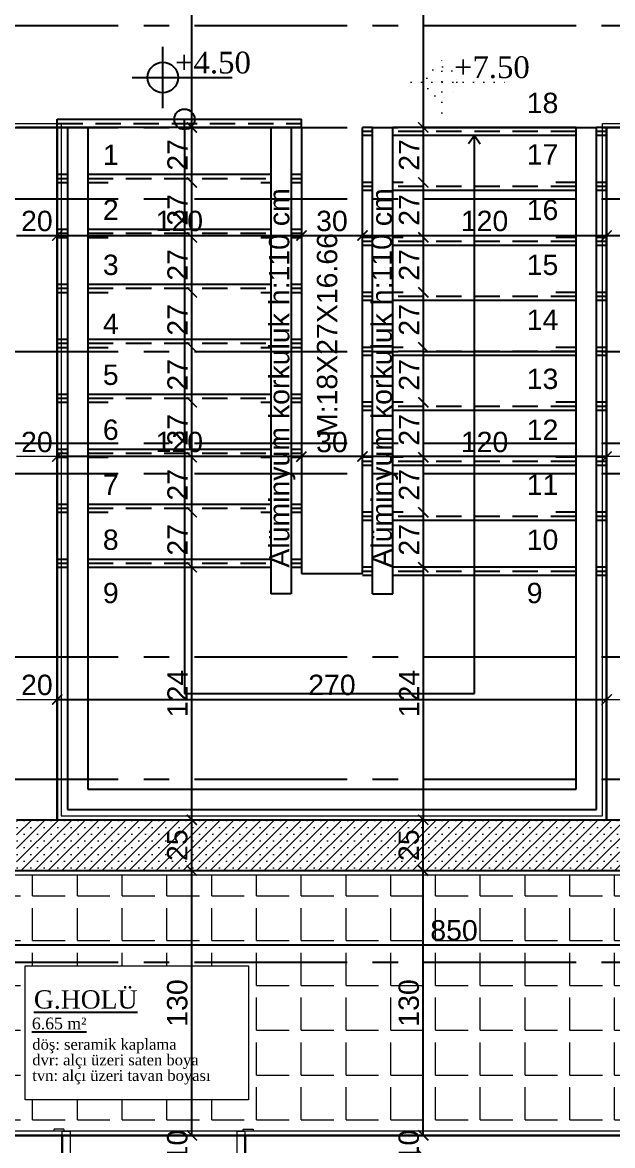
# Model space of a CAD drawing. Header units: millimetres. Extents: x 2778 to 13672, y 1832 to 5175.
# Drawn here: x 4954 to 5244, y 3115 to 3667 of the extents above; entities that cross this region are included whole.
import ezdxf

# ---------------------------------------------------------------- set-up
doc = ezdxf.new("R2010")
doc.units = ezdxf.units.MM
for name, pattern in [('CENTER2', [112.5, 75, -12.5, 12.5, -12.5]), ('DASHDOT2', [12.7, 6.35, -3.175, 0, -3.175]), ('DOTX2', [0.5, 0, -0.5]), ('HIDDEN2', [18.75, 12.5, -6.25])]:
    doc.linetypes.add(name, pattern=pattern)
for name, color, linetype, lineweight in [('aks', 251, 'DASHDOT2', 35), ('duvar', 232, 'Continuous', 30), ('ince', 37, 'Continuous', 0), ('iz', 1, 'DOTX2', 20), ('kapı', 3, 'Continuous', 18), ('merdiven', 25, 'Continuous', 0), ('sıva iç', 21, 'Continuous', 0), ('yazı', 11, 'Continuous', 20), ('z - tarama', 251, 'Continuous', 18), ('ölçü dış', 192, 'Continuous', 20), ('ÖLÇÜ İÇ', 7, 'Continuous', 9)]:
    doc.layers.add(name, color=color, linetype=linetype, lineweight=lineweight)
for name, color, linetype in [('İÇÖLÇÜ', 7, 'Continuous'), ('Kot', 7, 'Continuous'), ('Panel', 7, 'Continuous'), ('Yazi', 7, 'Continuous')]:
    doc.layers.add(name, color=color, linetype=linetype)
doc.styles.add('arial_1_18', font='arial.ttf', dxfattribs={"height": 0.2})
doc.styles.get("Standard").update_dxf_attribs({"font": 'arial.ttf'})
doc.styles.add('times new roman tur_1_18', font='times.ttf', dxfattribs={"height": 0.2})
doc.styles.add('Times roman', font='times.ttf')
doc.dimstyles.new('zulay iç ölçü', dxfattribs={"dimtxt": 10, "dimasz": 5, "dimexe": 0.18, "dimexo": 0, "dimgap": 2, "dimtad": 3, "dimdec": 0, "dimzin": 0, "dimdsep": 46, "dimtxsty": 'Standard', "dimblk": 'ARCHTICK', "dimcen": 0.09, "dimse1": 1, "dimse2": 1, "dimadec": 0, "dimazin": 0, "dimtfac": 1, "dimtdec": 0, "dimtix": 1, "dimtofl": 0, "dimtmove": 0, "dimatfit": 3, "dimldrblk": 'ARCHTICK', "dimfxl": 1, "dimtolj": 1, "dimtzin": 0, "dimarcsym": 0})

# ---------------------------------------------------------------- blocks, each defined once
blk = doc.blocks.new('IDE242Entity400')
at = {"layer": 'Panel', "linetype": 'Continuous', "lineweight": 5}
h = blk.add_hatch(dxfattribs=at)
h.set_pattern_fill('SACNCR', color=163, scale=50, style=0)
h.set_pattern_definition([(45, (0, 0), (-3.314563, 3.314563), []), (45, (3.3146, 0), (-3.314563, 3.314563), [0, -4.6875])])
h.paths.add_polyline_path([(1800, 785), (2110, 785), (2110, 760), (1800, 760)])
blk = doc.blocks.new('IDE242Entity402')
at = {"layer": 'Panel', "color": 164, "linetype": 'Continuous', "lineweight": -3}
blk.add_lwpolyline([(1800, 760), (2110, 760)], dxfattribs=at)
blk = doc.blocks.new('IDE242Entity404')
at = {"layer": 'Panel', "color": 164, "linetype": 'Continuous', "lineweight": -3}
blk.add_lwpolyline([(1800, 785), (2110, 785)], dxfattribs=at)
blk = doc.blocks.new('_ArchTick')
at = {"color": 0, "linetype": 'ByBlock', "const_width": 0.15}
blk.add_lwpolyline([(-0.5, -0.5), (0.5, 0.5)], dxfattribs=at)
blk = doc.blocks.new('sadsfsfsf')
at = {"layer": 'ince'}
for p, q in [((0.7, 0), (-0.7, 0)), ((0, 0.7), (0, -0.7))]:
    blk.add_line(p, q, dxfattribs=at)
for radius in [0.6, 0.45]:
    blk.add_circle((0, 0), radius, dxfattribs=at)
blk = doc.blocks.new('eddeded')
at = {"layer": 'duvar'}
for p, q in [((-48.21, 54.38), (-38.21, 54.38)), ((-48.21, -35.62), (-38.21, -35.62))]:
    blk.add_line(p, q, dxfattribs=at)
at = {"layer": 'ince'}
blk.add_line((-26.6, -23.78), (15.13, 17.96), dxfattribs=at)
for points in [[(-50.21, 53.38), (-50.96, 53.38, -0.414214), (-51.21, 53.63), (-51.21, 58.13, -0.414214), (-50.96, 58.38), (-50.21, 58.38)], [(-36.21, 53.38), (-35.46, 53.38, 0.414214), (-35.21, 53.63), (-35.21, 58.13, 0.414214), (-35.46, 58.38), (-36.21, 58.38)], [(-50.21, -34.62), (-50.96, -34.62, 0.414214), (-51.21, -34.87), (-51.21, -39.37, 0.414214), (-50.96, -39.62), (-50.21, -39.62)], [(-36.21, -34.62), (-35.46, -34.62, -0.414214), (-35.21, -34.87), (-35.21, -39.37, -0.414214), (-35.46, -39.62), (-36.21, -39.62)]]:
    blk.add_lwpolyline(points, format="xyb", dxfattribs=at)
for points in [[(-39.11, 51.33), (-39.11, 50.38), (-37.81, 50.68), (-37.81, 50.81, -0.112206), (-37.91, 50.76), (-38.72, 50.57, -0.482314), (-39.02, 50.82), (-39.02, 51.24, -0.414214), (-38.77, 51.49), (-37.97, 51.49, -0.170049), (-37.81, 51.43), (-37.81, 51.58), (-38.86, 51.58, 0.414214)], [(17.08, 23.59), (18.49, 25), (14.96, 28.54, 0.414214), (12.13, 28.54), (5.41, 21.82, 0.414214), (5.41, 21.11), (6.12, 20.4, 0.414214), (6.83, 20.4), (12.84, 26.41, -0.414214), (14.25, 26.41)], [(20.76, 19.91), (22.17, 21.32), (25.71, 17.79, -0.414214), (25.71, 14.96), (18.99, 8.24, -0.414214), (18.28, 8.24), (17.58, 8.95, -0.414214), (17.58, 9.66), (23.59, 15.67, 0.414214), (23.59, 17.08)], [(-39.11, -31.62), (-39.11, -32.57, 0.414214), (-38.86, -32.82), (-37.81, -32.82), (-37.81, -32.67, -0.170049), (-37.97, -32.73), (-38.77, -32.73, -0.414214), (-39.02, -32.48), (-39.02, -32.06, -0.482314), (-38.72, -31.81), (-37.91, -32, -0.112206), (-37.81, -32.05), (-37.81, -31.92)]]:
    blk.add_lwpolyline(points, format="xyb", close=True, dxfattribs=at)
for points in [[(20.04, 25.7), (19.62, 26.12), (15.96, 22.47), (16.38, 22.04)], [(22.87, 22.87), (23.29, 22.44), (19.64, 18.79), (19.21, 19.21)]]:
    blk.add_lwpolyline(points, dxfattribs=at)
at = {"layer": 'iz', "ltscale": 0.1}
for p, q in [((-48.21, -35.62), (-48.21, 54.38)), ((-38.21, -35.62), (-38.21, 54.38)), ((-36.21, -32.82), (49.19, -32.82))]:
    blk.add_line(p, q, dxfattribs=at)
blk.add_arc((-36.22, -32.83), 85.41, 0.0042, 89.9958, dxfattribs=at)
at = {"layer": 'kapı'}
for p, q in [((13.72, 19.37), (16.54, 16.54)), ((-28.02, -22.36), (-25.19, -25.19))]:
    blk.add_line(p, q, dxfattribs=at)
for points in [[(-36.21, 54.38), (-36.21, 51.58), (-38.86, 51.58, 0.414214), (-39.11, 51.33), (-39.11, 50.38), (-50.21, 50.38), (-50.21, 54.38)], [(-50.21, -35.62), (-50.21, -31.62), (-39.11, -31.62), (-39.11, -32.57, 0.414214), (-38.86, -32.82), (-36.21, -32.82), (-36.21, -35.62), (-36.21, -35.62)]]:
    blk.add_lwpolyline(points, format="xyb", dxfattribs=at)
blk.add_lwpolyline([(-36.21, -32.82), (-35.15, -31.76), (-33.46, -33.46), (25.87, 25.87), (24.17, 27.57), (23.47, 26.86), (22.33, 27.99), (-37.35, -31.69), (-36.21, -32.82)], dxfattribs=at)
at = {"layer": 'sıva iç'}
for p, q in [((-48.21, 54.38), (-50.21, 54.38)), ((-38.21, 54.38), (-36.21, 54.38)), ((-48.21, -35.62), (-50.21, -35.62)), ((-36.21, -35.62), (-38.21, -35.62))]:
    blk.add_line(p, q, dxfattribs=at)
at = {"layer": 'ölçü dış'}
blk.add_line((-38.21, -35.62), (-48.21, -35.62), dxfattribs=at)
at = {"layer": 'ince', "rotation": 90}
blk.add_blockref('sadsfsfsf', (-35.15, -32.82), dxfattribs=at)
at = {"layer": 'yazı'}
blk.add_text('K2 90/210', height=6.328, rotation=45, dxfattribs=at).set_placement((-20.24, -32.71))
blk = doc.blocks.new('*D2462')
at = {"layer": 'Defpoints', "color": 0, "transparency": 16777216}
for p in [(4741.58, 3213.76), (5591.58, 3213.76), (5591.58, 3213.76)]:
    blk.add_point(p, dxfattribs=at)
at = {"layer": 'ÖLÇÜ İÇ', "color": 0, "lineweight": -2, "transparency": 16777216}
blk.add_line((4741.58, 3213.76), (5591.58, 3213.76), dxfattribs=at)
at = {"layer": 'ÖLÇÜ İÇ', "color": 0, "lineweight": -2, "transparency": 16777216, "xscale": 5, "yscale": 5, "zscale": 5, "rotation": 180}
blk.add_blockref('_ArchTick', (4741.58, 3213.76), dxfattribs=at)
at = {"layer": 'ÖLÇÜ İÇ', "color": 0, "lineweight": -2, "transparency": 16777216, "xscale": 5, "yscale": 5, "zscale": 5}
blk.add_blockref('_ArchTick', (5591.58, 3213.76), dxfattribs=at)
at = {"layer": 'ÖLÇÜ İÇ', "color": 0, "transparency": 16777216, "insert": (5166.58, 3220.87), "char_height": 10, "attachment_point": 5}
blk.add_mtext('\\A1;850', dxfattribs=at)
blk = doc.blocks.new('*D2509')
at = {"layer": 'Defpoints', "color": 0, "transparency": 16777216}
for p in [(5151.49, 3120.23), (5151.49, 3120.23), (5151.49, 3110.23)]:
    blk.add_point(p, dxfattribs=at)
at = {"layer": 'ÖLÇÜ İÇ', "color": 0, "lineweight": -2, "transparency": 16777216}
for p, q in [((5151.49, 3120.23), (5151.49, 3125.23)), ((5151.49, 3110.23), (5151.49, 3105.23))]:
    blk.add_line(p, q, dxfattribs=at)
at = {"layer": 'ÖLÇÜ İÇ', "color": 0, "lineweight": -2, "transparency": 16777216, "xscale": 5, "yscale": 5, "zscale": 5}
for p, rotation in [((5151.49, 3120.23), 270), ((5151.49, 3110.23), 90)]:
    blk.add_blockref('_ArchTick', p, dxfattribs=dict(at, rotation=rotation))
at = {"layer": 'ÖLÇÜ İÇ', "color": 0, "transparency": 16777216, "insert": (5144.38, 3115.23), "char_height": 10, "attachment_point": 5, "rotation": 90}
blk.add_mtext('\\A1;10', dxfattribs=at)
blk = doc.blocks.new('*D2510')
at = {"layer": 'Defpoints', "color": 0, "transparency": 16777216}
for p in [(5151.49, 3250.23), (5151.49, 3250.23), (5151.49, 3120.23)]:
    blk.add_point(p, dxfattribs=at)
at = {"layer": 'ÖLÇÜ İÇ', "color": 0, "lineweight": -2, "transparency": 16777216}
blk.add_line((5151.49, 3120.23), (5151.49, 3250.23), dxfattribs=at)
at = {"layer": 'ÖLÇÜ İÇ', "color": 0, "lineweight": -2, "transparency": 16777216, "xscale": 5, "yscale": 5, "zscale": 5}
for p, rotation in [((5151.49, 3250.23), 90), ((5151.49, 3120.23), 270)]:
    blk.add_blockref('_ArchTick', p, dxfattribs=dict(at, rotation=rotation))
at = {"layer": 'ÖLÇÜ İÇ', "color": 0, "transparency": 16777216, "insert": (5144.38, 3185.23), "char_height": 10, "attachment_point": 5, "rotation": 90}
blk.add_mtext('\\A1;130', dxfattribs=at)
blk = doc.blocks.new('*D2511')
at = {"layer": 'Defpoints', "color": 0, "transparency": 16777216}
for p in [(5151.49, 3275.23), (5151.49, 3275.23), (5151.49, 3250.23)]:
    blk.add_point(p, dxfattribs=at)
at = {"layer": 'ÖLÇÜ İÇ', "color": 0, "lineweight": -2, "transparency": 16777216}
blk.add_line((5151.49, 3250.23), (5151.49, 3275.23), dxfattribs=at)
at = {"layer": 'ÖLÇÜ İÇ', "color": 0, "lineweight": -2, "transparency": 16777216, "xscale": 5, "yscale": 5, "zscale": 5}
for p, rotation in [((5151.49, 3275.23), 90), ((5151.49, 3250.23), 270)]:
    blk.add_blockref('_ArchTick', p, dxfattribs=dict(at, rotation=rotation))
at = {"layer": 'ÖLÇÜ İÇ', "color": 0, "transparency": 16777216, "insert": (5144.38, 3262.73), "char_height": 10, "attachment_point": 5, "rotation": 90}
blk.add_mtext('\\A1;25', dxfattribs=at)

msp = doc.modelspace()

# ---------------------------------------------------------------- hatches: boundary and pattern name
at = {"layer": 'z - tarama', "true_color": 0xffffff}
h = msp.add_hatch(dxfattribs=at)
h.set_pattern_fill('ANGLE', scale=80, style=0)
h.set_pattern_definition([(0, (-1057024.51, 410259.85), (0, 22), [16, -6]), (90, (-1057024.51, 410259.85), (-22, 1e-15), [16, -6])])
h.paths.add_polyline_path([(5261.58, 3205.23), (4951.58, 3205.23), (4951.58, 3248.23), (5249.58, 3248.23), (5249.58, 3233.23), (5261.58, 3233.23)])
h.paths.add_polyline_path([(5261.58, 3137.23), (5249.58, 3137.23), (5249.58, 3122.23), (5067.95, 3122.23), (5067.95, 3123.23), (5062.95, 3123.23), (5062.95, 3122.23), (5059.95, 3122.23), (4974.95, 3122.23), (4974.95, 3123.23), (4969.95, 3123.23), (4969.95, 3122.23), (4951.58, 3122.23), (4951.58, 3205.23), (5261.58, 3205.23)])
h.paths.add_polyline_path([(5065.51, 3203.41), (4955.75, 3203.41), (4955.75, 3137.74), (5065.51, 3137.74)], flags=16)
h.paths.add_polyline_path([(5461.7, 3144.37), (5571.46, 3144.37), (5571.46, 3205.23), (5589.58, 3205.23), (5589.58, 3122.23), (5375.94, 3122.23), (5375.94, 3123.23), (5370.94, 3123.23), (5370.94, 3122.23), (5367.94, 3122.23), (5282.94, 3122.23), (5282.94, 3123.23), (5277.94, 3123.23), (5277.94, 3122.23), (5263.58, 3122.23), (5263.58, 3137.23), (5261.58, 3137.23), (5261.58, 3205.23), (5461.7, 3205.23)])
h.paths.add_polyline_path([(5589.58, 3205.23), (5571.46, 3205.23), (5571.46, 3210.04), (5461.7, 3210.04), (5461.7, 3205.23), (5261.58, 3205.23), (5261.58, 3233.23), (5263.58, 3233.23), (5263.58, 3248.23), (5267.85, 3248.23), (5267.85, 3247.23), (5272.85, 3247.23), (5272.85, 3248.23), (5275.85, 3248.23), (5360.85, 3248.23), (5360.85, 3247.23), (5365.85, 3247.23), (5365.85, 3248.23), (5393.58, 3248.23), (5433.58, 3248.23), (5433.58, 3250.23), (5589.58, 3250.23)])
h.paths.add_polyline_path([(5589.58, 3250.23), (5433.58, 3250.23), (5433.58, 3295.23), (5589.58, 3295.23)])
h.paths.add_polyline_path([(5589.58, 3295.23), (5433.58, 3295.23), (5433.58, 3355.23), (5589.58, 3355.23)])
h.paths.add_polyline_path([(5591.58, 3357.23), (5589.58, 3357.23), (5589.58, 3355.23), (5433.58, 3355.23), (5433.58, 3445.23), (5453.73, 3445.23), (5453.73, 3387.83, 0.192382), (5519.46, 3414.1), (5519.49, 3414.08), (5521.18, 3415.78, 0.094205), (5541.23, 3445.23), (5591.58, 3445.23)])
h.paths.add_polyline_path([(5991.58, 3357.23), (5719.08, 3357.23), (5719.08, 3358.23), (5714.08, 3358.23), (5714.08, 3357.23), (5711.08, 3357.23), (5626.08, 3357.23), (5626.08, 3358.23), (5621.08, 3358.23), (5621.08, 3357.23), (5591.58, 3357.23), (5591.58, 3445.23), (5991.58, 3445.23)])
h.paths.add_polyline_path([(6119.58, 3365.16), (6118.58, 3365.16), (6118.58, 3360.16), (6119.58, 3360.16), (6119.58, 3357.23), (6093.14, 3357.23), (6093.14, 3358.23), (6088.14, 3358.23), (6088.14, 3357.23), (6085.14, 3357.23), (6000.14, 3357.23), (6000.14, 3358.23), (5995.14, 3358.23), (5995.14, 3357.23), (5991.58, 3357.23), (5991.58, 3445.23), (6119.58, 3445.23)])
h.paths.add_polyline_path([(6119.58, 3458.16), (6118.58, 3458.16), (6118.58, 3453.16), (6119.58, 3453.16), (6119.58, 3450.16), (6119.58, 3445.23), (5991.58, 3445.23), (5991.58, 3483.23), (6119.58, 3483.23)])
h.paths.add_polyline_path([(5991.58, 3445.23), (5591.58, 3445.23), (5591.58, 3483.23), (5991.58, 3483.23)])
h.paths.add_polyline_path([(5591.58, 3445.23), (5541.23, 3445.23, 0.101272), (5549.93, 3482.49, 0.416493), (5550.18, 3482.23), (5554.93, 3482.23), (5554.93, 3483.23), (5591.58, 3483.23)])
h.paths.add_polyline_path([(5488.33, 3445.23), (5433.58, 3445.23), (5433.58, 3453.23), (5433.58, 3483.23), (5446.93, 3483.23), (5446.93, 3482.23), (5451.93, 3482.23), (5451.93, 3483.23), (5453.73, 3483.23), (5454.79, 3482.17), (5453.09, 3480.48)])
h.paths.add_polyline_path([(5453.73, 3482.62), (5453.73, 3482.77, -0.414214), (5454.33, 3482.17), (5454.18, 3482.17, 0.414214)], flags=16)
h.paths.add_polyline_path([(4957.53, 3182.37), (5030.44, 3182.37), (5030.44, 3171.54), (4957.53, 3171.54)], flags=8)
h.paths.add_polyline_path([(4957.53, 3190.04), (5041.02, 3190.04), (5041.02, 3179.19), (4957.53, 3179.19)], flags=8)
h.paths.add_polyline_path([(4957.53, 3197.7), (5046.76, 3197.7), (5046.76, 3186.85), (4957.53, 3186.85)], flags=8)
h.paths.add_polyline_path([(4957.67, 3170.43), (4986.81, 3170.43), (4986.81, 3161.62), (4957.67, 3161.62)], flags=8)
h.paths.add_polyline_path([(4957.28, 3161.67), (5012.72, 3161.67), (5012.72, 3144.74), (4957.28, 3144.74)], flags=8)
h.paths.add_polyline_path([(5390.54, 3484.07), (5450.93, 3484.07), (5450.93, 3469.96), (5390.54, 3469.96)], flags=9)
h.paths.add_polyline_path([(4806.58, 3248.23), (4806.58, 3205.23), (4951.58, 3205.23), (4951.58, 3248.23), (4945.43, 3248.23), (4945.43, 3247.23), (4940.43, 3247.23), (4940.43, 3248.23), (4852.43, 3248.23), (4852.43, 3247.23), (4847.43, 3247.23), (4847.43, 3248.23)])
h.paths.add_polyline_path([(4806.58, 3205.23), (4806.58, 3122.23), (4844.85, 3122.23), (4844.85, 3123.23), (4849.85, 3123.23), (4849.85, 3122.23), (4937.85, 3122.23), (4937.85, 3123.23), (4942.85, 3123.23), (4942.85, 3122.23), (4951.58, 3122.23), (4951.58, 3205.23)])

# ---------------------------------------------------------------- linework, layer by layer
at = {"layer": 'aks', "color": 251, "linetype": 'CENTER2', "lineweight": -3}
for points in [[(2901.58, 3665.23), (8131.58, 3665.23)], [(2901.58, 3615.23), (8131.58, 3615.23)], [(2901.58, 3580.23), (8131.58, 3580.23)], [(2901.58, 3505.23), (8131.58, 3505.23)], [(2901.58, 3460.23), (8131.58, 3460.23)], [(2901.58, 3445.23), (8131.58, 3445.23)], [(2901.58, 3355.23), (8131.58, 3355.23)], [(2901.58, 3295.23), (8131.58, 3295.23)], [(2901.58, 3250.23), (8131.58, 3250.23)], [(2901.58, 3205.23), (8131.58, 3205.23)]]:
    msp.add_lwpolyline(points, dxfattribs=at)
at = {"layer": 'duvar', "lineweight": 30}
for p, q in [((4951.58, 3615.23), (4971.58, 3615.23)), ((4971.58, 3615.23), (4971.58, 3275.23)), ((5241.58, 3275.23), (5241.58, 3615.23)), ((5241.58, 3615.23), (5341.58, 3615.23)), ((5251.58, 3120.23), (4741.58, 3120.23))]:
    msp.add_line(p, q, dxfattribs=at)
at = {"layer": 'iz', "ltscale": 10}
for p, q in [((5160.53, 3622.48), (5160.53, 3652.48)), ((5145.53, 3637.48), (5194.53, 3637.48))]:
    msp.add_line(p, q, dxfattribs=at)
msp.add_circle((5160.53, 3637.48), 7.5, dxfattribs=at)
at = {"layer": 'İÇÖLÇÜ'}
for p, q in [((5037.72, 3615.23), (5037.72, 3805.23)), ((5151.49, 3805.23), (5151.49, 3615.23)), ((5037.72, 3588.23), (5037.72, 3615.23)), ((5151.49, 3615.23), (5151.49, 3588.23)), ((5037.72, 3561.23), (5037.72, 3588.23)), ((5151.49, 3588.23), (5151.49, 3561.23)), ((4951.58, 3562.14), (4971.58, 3562.14)), ((4971.58, 3562.14), (5091.58, 3562.14)), ((5037.72, 3534.23), (5037.72, 3561.23)), ((5091.58, 3562.14), (5121.58, 3562.14)), ((5121.58, 3562.14), (5241.58, 3562.14)), ((5151.49, 3561.23), (5151.49, 3534.23)), ((5241.58, 3562.14), (5261.58, 3562.14)), ((5037.72, 3507.23), (5037.72, 3534.23)), ((5151.49, 3534.23), (5151.49, 3507.23)), ((5037.72, 3480.23), (5037.72, 3507.23)), ((5151.49, 3507.23), (5151.49, 3480.23)), ((5037.72, 3453.23), (5037.72, 3480.23)), ((5151.49, 3480.23), (5151.49, 3453.23)), ((5091.58, 3453.58), (4971.58, 3453.58)), ((5037.72, 3426.23), (5037.72, 3453.23)), ((5121.58, 3453.58), (5091.58, 3453.58)), ((5241.58, 3453.58), (5121.58, 3453.58)), ((5151.49, 3453.23), (5151.49, 3426.23)), ((5037.72, 3399.23), (5037.72, 3426.23)), ((5151.49, 3426.23), (5151.49, 3399.23)), ((5037.72, 3275.23), (5037.72, 3399.23)), ((5151.49, 3399.23), (5151.49, 3275.23)), ((4971.58, 3334.3), (5241.58, 3334.3)), ((5037.72, 3250.23), (5037.72, 3275.23)), ((5037.72, 3120.23), (5037.72, 3250.23)), ((5037.72, 3120.23), (5037.72, 3125.23))]:
    msp.add_line(p, q, dxfattribs=at)
at = {"layer": 'Kot', "color": 11, "linetype": 'Continuous', "lineweight": -3}
for p, q in [((5023.47, 3624.76), (5023.47, 3654.76)), ((5008.47, 3639.76), (5057.47, 3639.76))]:
    msp.add_line(p, q, dxfattribs=at)
msp.add_circle((5023.47, 3639.76), 7.5, dxfattribs=at)
at = {"layer": 'merdiven', "color": 171, "linetype": 'Continuous', "lineweight": -3}
for p, q in [((4976.58, 3615.23), (4976.58, 3280.23)), ((4986.58, 3615.23), (4986.58, 3290.23)), ((4986.58, 3403.23), (5076.58, 3403.23)), ((4986.58, 3399.23), (5076.58, 3399.23)), ((4986.58, 3399.23), (5076.58, 3399.23)), ((4986.58, 3290.23), (5226.58, 3290.23)), ((4976.58, 3280.23), (4981.58, 3280.23))]:
    msp.add_line(p, q, dxfattribs=at)
at = {"layer": 'merdiven', "color": 171, "linetype": 'HIDDEN2', "lineweight": -3}
msp.add_line((4986.58, 3401.23), (5076.58, 3401.23), dxfattribs=at)
at = {"layer": 'merdiven', "color": 171, "linetype": 'Continuous', "lineweight": -3}
for points in [[(4971.58, 3619.23), (5091.58, 3619.23)], [(4971.58, 3615.23), (4971.58, 3619.23)], [(5091.58, 3615.23), (5091.58, 3619.23)], [(4976.58, 3615.23), (4971.58, 3615.23)], [(4971.58, 3615.23), (4971.58, 3399.23)], [(4986.58, 3615.23), (4976.58, 3615.23)], [(4986.58, 3615.23), (4976.58, 3615.23)], [(5076.58, 3615.23), (4986.58, 3615.23)], [(5076.58, 3615.23), (5076.58, 3394.23)], [(5086.58, 3615.23), (5076.58, 3615.23)], [(5086.58, 3615.23), (5076.58, 3615.23)], [(5086.58, 3615.23), (5086.58, 3404.23)], [(5091.58, 3615.23), (5086.58, 3615.23)], [(5091.58, 3615.23), (5091.58, 3399.23)], [(5121.58, 3399.23), (5121.58, 3615.23)], [(5126.58, 3615.23), (5121.58, 3615.23)], [(5126.58, 3399.23), (5126.58, 3615.23)], [(5126.58, 3615.23), (5136.58, 3615.23)], [(5136.58, 3399.23), (5136.58, 3615.23)], [(5226.58, 3615.23), (5136.58, 3615.23)], [(5226.58, 3399.23), (5226.58, 3615.23)], [(5226.58, 3615.23), (5236.58, 3615.23)], [(5236.58, 3399.23), (5236.58, 3615.23)], [(5241.58, 3615.23), (5236.58, 3615.23)], [(5241.58, 3399.23), (5241.58, 3615.23)], [(5126.58, 3611.23), (5121.58, 3611.23)], [(5226.58, 3611.23), (5136.58, 3611.23)], [(5241.58, 3611.23), (5236.58, 3611.23)], [(4971.58, 3592.23), (4976.58, 3592.23)], [(4986.58, 3592.23), (5076.58, 3592.23)], [(5086.58, 3592.23), (5091.58, 3592.23)], [(5126.58, 3584.23), (5121.58, 3584.23)], [(5226.58, 3584.23), (5136.58, 3584.23)], [(5241.58, 3584.23), (5236.58, 3584.23)], [(4971.58, 3565.23), (4976.58, 3565.23)], [(4986.58, 3565.23), (5076.58, 3565.23)], [(5086.58, 3565.23), (5091.58, 3565.23)], [(5126.58, 3557.23), (5121.58, 3557.23)], [(5226.58, 3557.23), (5136.58, 3557.23)], [(5241.58, 3557.23), (5236.58, 3557.23)], [(4971.58, 3538.23), (4976.58, 3538.23)], [(4986.58, 3538.23), (5076.58, 3538.23)], [(5086.58, 3538.23), (5091.58, 3538.23)], [(5126.58, 3530.23), (5121.58, 3530.23)], [(5226.58, 3530.23), (5136.58, 3530.23)], [(5241.58, 3530.23), (5236.58, 3530.23)], [(4971.58, 3511.23), (4976.58, 3511.23)], [(4986.58, 3511.23), (5076.58, 3511.23)], [(5086.58, 3511.23), (5091.58, 3511.23)], [(5126.58, 3503.23), (5121.58, 3503.23)], [(5226.58, 3503.23), (5136.58, 3503.23)], [(5241.58, 3503.23), (5236.58, 3503.23)], [(4971.58, 3484.23), (4976.58, 3484.23)], [(4986.58, 3484.23), (5076.58, 3484.23)], [(5086.58, 3484.23), (5091.58, 3484.23)], [(5126.58, 3476.23), (5121.58, 3476.23)], [(5226.58, 3476.23), (5136.58, 3476.23)], [(5241.58, 3476.23), (5236.58, 3476.23)], [(4971.58, 3457.23), (4976.58, 3457.23)], [(4986.58, 3457.23), (5076.58, 3457.23)], [(5086.58, 3457.23), (5091.58, 3457.23)], [(5126.58, 3449.23), (5121.58, 3449.23)], [(5226.58, 3449.23), (5136.58, 3449.23)], [(5241.58, 3449.23), (5236.58, 3449.23)], [(4971.58, 3430.23), (4976.58, 3430.23)], [(4986.58, 3430.23), (5076.58, 3430.23)], [(5086.58, 3430.23), (5091.58, 3430.23)], [(5126.58, 3422.23), (5121.58, 3422.23)], [(5226.58, 3422.23), (5136.58, 3422.23)], [(5241.58, 3422.23), (5236.58, 3422.23)], [(4971.58, 3403.23), (4976.58, 3403.23)], [(5086.58, 3404.23), (5086.58, 3386.23)], [(5086.58, 3403.23), (5091.58, 3403.23)], [(4971.58, 3399.23), (4976.58, 3399.23)], [(4971.58, 3399.23), (4976.58, 3399.23)], [(4971.58, 3399.23), (4971.58, 3275.23)], [(5086.58, 3399.23), (5091.58, 3399.23)], [(5086.58, 3399.23), (5091.58, 3399.23)], [(5091.58, 3399.23), (5091.58, 3396.23)], [(5121.58, 3396.23), (5121.58, 3399.23)], [(5126.58, 3399.23), (5121.58, 3399.23)], [(5126.58, 3399.23), (5121.58, 3399.23)], [(5126.58, 3386.23), (5126.58, 3399.23)], [(5136.58, 3386.23), (5136.58, 3399.23)], [(5226.58, 3399.23), (5136.58, 3399.23)], [(5226.58, 3399.23), (5136.58, 3399.23)], [(5226.58, 3290.23), (5226.58, 3399.23)], [(5236.58, 3280.23), (5236.58, 3399.23)], [(5241.58, 3399.23), (5236.58, 3399.23)], [(5241.58, 3399.23), (5236.58, 3399.23)], [(5241.58, 3275.23), (5241.58, 3399.23)], [(5076.58, 3394.23), (5076.58, 3386.23)], [(5091.58, 3396.23), (5121.58, 3396.23)], [(5126.58, 3395.23), (5121.58, 3395.23)], [(5226.58, 3395.23), (5136.58, 3395.23)], [(5241.58, 3395.23), (5236.58, 3395.23)], [(5086.58, 3386.23), (5076.58, 3386.23)], [(5126.58, 3386.23), (5136.58, 3386.23)], [(4981.58, 3280.23), (5236.58, 3280.23)], [(4971.58, 3275.23), (5241.58, 3275.23)]]:
    msp.add_lwpolyline(points, dxfattribs=at)
at = {"layer": 'merdiven', "color": 251, "linetype": 'Continuous', "lineweight": -3}
for points in [[(5034.08, 3615.23), (5034.08, 3619.23)], [(5034.08, 3615.23), (5034.08, 3399.23)], [(5176.58, 3611.23), (5173.71, 3607.14)], [(5176.58, 3399.23), (5176.58, 3611.23)], [(5176.58, 3611.23), (5179.45, 3607.14)], [(5034.08, 3399.23), (5034.08, 3337.23)], [(5176.58, 3337.23), (5176.58, 3399.23)], [(5034.08, 3337.23), (5176.58, 3337.23)]]:
    msp.add_lwpolyline(points, dxfattribs=at)
at = {"layer": 'merdiven', "color": 171, "linetype": 'HIDDEN2', "lineweight": -3}
for points in [[(4971.58, 3617.23), (5091.58, 3617.23)], [(4971.58, 3615.23), (4976.58, 3615.23)], [(4976.58, 3615.23), (4986.58, 3615.23)], [(4986.58, 3615.23), (4996.58, 3615.23)], [(5071.58, 3615.23), (5076.58, 3615.23)], [(5076.58, 3615.23), (5086.58, 3615.23)], [(5086.58, 3615.23), (5091.58, 3615.23)], [(5126.58, 3615.23), (5121.58, 3615.23)], [(5126.58, 3613.23), (5121.58, 3613.23)], [(5141.58, 3615.23), (5136.58, 3615.23)], [(5226.58, 3613.23), (5136.58, 3613.23)], [(5226.58, 3615.23), (5216.58, 3615.23)], [(5241.58, 3615.23), (5236.58, 3615.23)], [(5241.58, 3613.23), (5236.58, 3613.23)], [(4971.58, 3590.23), (4976.58, 3590.23)], [(4971.58, 3588.23), (4976.58, 3588.23)], [(4986.58, 3590.23), (5076.58, 3590.23)], [(4986.58, 3588.23), (4996.58, 3588.23)], [(5071.58, 3588.23), (5076.58, 3588.23)], [(5086.58, 3590.23), (5091.58, 3590.23)], [(5086.58, 3588.23), (5091.58, 3588.23)], [(5126.58, 3588.23), (5121.58, 3588.23)], [(5126.58, 3586.23), (5121.58, 3586.23)], [(5141.58, 3588.23), (5136.58, 3588.23)], [(5226.58, 3586.23), (5136.58, 3586.23)], [(5226.58, 3588.23), (5216.58, 3588.23)], [(5241.58, 3588.23), (5236.58, 3588.23)], [(5241.58, 3586.23), (5236.58, 3586.23)], [(4971.58, 3563.23), (4976.58, 3563.23)], [(4986.58, 3563.23), (5076.58, 3563.23)], [(5086.58, 3563.23), (5091.58, 3563.23)], [(4971.58, 3561.23), (4976.58, 3561.23)], [(4986.58, 3561.23), (4996.58, 3561.23)], [(5071.58, 3561.23), (5076.58, 3561.23)], [(5086.58, 3561.23), (5091.58, 3561.23)], [(5126.58, 3561.23), (5121.58, 3561.23)], [(5126.58, 3559.23), (5121.58, 3559.23)], [(5141.58, 3561.23), (5136.58, 3561.23)], [(5226.58, 3559.23), (5136.58, 3559.23)], [(5226.58, 3561.23), (5216.58, 3561.23)], [(5241.58, 3561.23), (5236.58, 3561.23)], [(5241.58, 3559.23), (5236.58, 3559.23)], [(4971.58, 3536.23), (4976.58, 3536.23)], [(4986.58, 3536.23), (5076.58, 3536.23)], [(5086.58, 3536.23), (5091.58, 3536.23)], [(4971.58, 3534.23), (4976.58, 3534.23)], [(4986.58, 3534.23), (4996.58, 3534.23)], [(5071.58, 3534.23), (5076.58, 3534.23)], [(5086.58, 3534.23), (5091.58, 3534.23)], [(5126.58, 3534.23), (5121.58, 3534.23)], [(5126.58, 3532.23), (5121.58, 3532.23)], [(5141.58, 3534.23), (5136.58, 3534.23)], [(5226.58, 3532.23), (5136.58, 3532.23)], [(5226.58, 3534.23), (5216.58, 3534.23)], [(5241.58, 3534.23), (5236.58, 3534.23)], [(5241.58, 3532.23), (5236.58, 3532.23)], [(4971.58, 3509.23), (4976.58, 3509.23)], [(4986.58, 3509.23), (5076.58, 3509.23)], [(5086.58, 3509.23), (5091.58, 3509.23)], [(4971.58, 3507.23), (4976.58, 3507.23)], [(4986.58, 3507.23), (4996.58, 3507.23)], [(5071.58, 3507.23), (5076.58, 3507.23)], [(5086.58, 3507.23), (5091.58, 3507.23)], [(5126.58, 3507.23), (5121.58, 3507.23)], [(5126.58, 3505.23), (5121.58, 3505.23)], [(5141.58, 3507.23), (5136.58, 3507.23)], [(5226.58, 3505.23), (5136.58, 3505.23)], [(5226.58, 3507.23), (5216.58, 3507.23)], [(5241.58, 3507.23), (5236.58, 3507.23)], [(5241.58, 3505.23), (5236.58, 3505.23)], [(4971.58, 3482.23), (4976.58, 3482.23)], [(4986.58, 3482.23), (5076.58, 3482.23)], [(5086.58, 3482.23), (5091.58, 3482.23)], [(4971.58, 3480.23), (4976.58, 3480.23)], [(4986.58, 3480.23), (4996.58, 3480.23)], [(5071.58, 3480.23), (5076.58, 3480.23)], [(5086.58, 3480.23), (5091.58, 3480.23)], [(5126.58, 3480.23), (5121.58, 3480.23)], [(5126.58, 3478.23), (5121.58, 3478.23)], [(5141.58, 3480.23), (5136.58, 3480.23)], [(5226.58, 3478.23), (5136.58, 3478.23)], [(5226.58, 3480.23), (5216.58, 3480.23)], [(5241.58, 3480.23), (5236.58, 3480.23)], [(5241.58, 3478.23), (5236.58, 3478.23)], [(4971.58, 3455.23), (4976.58, 3455.23)], [(4971.58, 3453.23), (4976.58, 3453.23)], [(4986.58, 3455.23), (5076.58, 3455.23)], [(4986.58, 3453.23), (4996.58, 3453.23)], [(5071.58, 3453.23), (5076.58, 3453.23)], [(5086.58, 3455.23), (5091.58, 3455.23)], [(5086.58, 3453.23), (5091.58, 3453.23)], [(5126.58, 3453.23), (5121.58, 3453.23)], [(5141.58, 3453.23), (5136.58, 3453.23)], [(5226.58, 3453.23), (5216.58, 3453.23)], [(5241.58, 3453.23), (5236.58, 3453.23)], [(5126.58, 3451.23), (5121.58, 3451.23)], [(5226.58, 3451.23), (5136.58, 3451.23)], [(5241.58, 3451.23), (5236.58, 3451.23)], [(4971.58, 3428.23), (4976.58, 3428.23)], [(4971.58, 3426.23), (4976.58, 3426.23)], [(4986.58, 3428.23), (5076.58, 3428.23)], [(4986.58, 3426.23), (4996.58, 3426.23)], [(5071.58, 3426.23), (5076.58, 3426.23)], [(5086.58, 3428.23), (5091.58, 3428.23)], [(5086.58, 3426.23), (5091.58, 3426.23)], [(5126.58, 3426.23), (5121.58, 3426.23)], [(5141.58, 3426.23), (5136.58, 3426.23)], [(5226.58, 3426.23), (5216.58, 3426.23)], [(5241.58, 3426.23), (5236.58, 3426.23)], [(5126.58, 3424.23), (5121.58, 3424.23)], [(5226.58, 3424.23), (5136.58, 3424.23)], [(5241.58, 3424.23), (5236.58, 3424.23)], [(4971.58, 3401.23), (4976.58, 3401.23)], [(4971.58, 3399.23), (4976.58, 3399.23)], [(5071.58, 3399.23), (5076.58, 3399.23)], [(5086.58, 3401.23), (5091.58, 3401.23)], [(5086.58, 3399.23), (5091.58, 3399.23)], [(5126.58, 3399.23), (5121.58, 3399.23)], [(5141.58, 3399.23), (5136.58, 3399.23)], [(5226.58, 3399.23), (5216.58, 3399.23)], [(5241.58, 3399.23), (5236.58, 3399.23)], [(5126.58, 3397.23), (5121.58, 3397.23)], [(5226.58, 3397.23), (5136.58, 3397.23)], [(5241.58, 3397.23), (5236.58, 3397.23)]]:
    msp.add_lwpolyline(points, dxfattribs=at)
at = {"layer": 'merdiven', "color": 251, "linetype": 'Continuous', "lineweight": -3}
msp.add_circle((5034.08, 3619.23), 5, dxfattribs=at)
at = {"layer": 'sıva iç'}
for p, q in [((4949.58, 3617.23), (4973.58, 3617.23)), ((4973.58, 3617.23), (4973.58, 3277.23)), ((5239.58, 3617.23), (5343.58, 3617.23)), ((5239.58, 3277.23), (5239.58, 3617.23)), ((4973.58, 3277.23), (5239.58, 3277.23))]:
    msp.add_line(p, q, dxfattribs=at)
msp.add_lwpolyline([(6119.58, 3483.23), (6119.58, 3357.23), (5589.58, 3357.23), (5589.58, 3122.23), (5263.58, 3122.23), (5263.58, 3137.23), (5249.58, 3137.23), (5249.58, 3122.23), (4743.58, 3122.23), (4743.58, 3248.23), (5249.58, 3248.23), (5249.58, 3233.23), (5263.58, 3233.23), (5263.58, 3248.23), (5393.58, 3248.23), (5393.58, 3453.23), (5433.58, 3453.23), (5433.58, 3483.23)], close=True, dxfattribs=at)
at = {"layer": 'yazı'}
msp.add_lwpolyline([(4955.75, 3203.41), (5065.51, 3203.41), (5065.51, 3137.74), (4955.75, 3137.74)], close=True, dxfattribs=at)
at = {"layer": 'ÖLÇÜ İÇ'}
for p, q in [((4971.58, 3453.58), (4951.58, 3453.58)), ((5261.58, 3453.58), (5241.58, 3453.58)), ((4951.58, 3334.3), (4971.58, 3334.3)), ((5241.58, 3334.3), (5261.58, 3334.3))]:
    msp.add_line(p, q, dxfattribs=at)

# ---------------------------------------------------------------- block references
at = {"layer": 'duvar', "lineweight": 30, "rotation": 270}
msp.add_blockref('eddeded', (5009.57, 3072.02), dxfattribs=at)
at = {"layer": 'İÇÖLÇÜ', "xscale": 5, "yscale": 5, "zscale": 5}
for p, rotation in [((5037.72, 3615.23), 90), ((5037.72, 3615.23), 270), ((5151.49, 3615.23), 270), ((5151.49, 3615.23), 90), ((5037.72, 3588.23), 90), ((5037.72, 3588.23), 270), ((5151.49, 3588.23), 90), ((5151.49, 3588.23), 270), ((4971.58, 3562.14), 180), ((5037.72, 3561.23), 90), ((5037.72, 3561.23), 270), ((5091.58, 3562.14), 180), ((5121.58, 3562.14), 180), ((5151.49, 3561.23), 270), ((5151.49, 3561.23), 90), ((5241.58, 3562.14), 180), ((5037.72, 3534.23), 90), ((5037.72, 3534.23), 270), ((5151.49, 3534.23), 270), ((5151.49, 3534.23), 90), ((5037.72, 3507.23), 90), ((5037.72, 3507.23), 270), ((5151.49, 3507.23), 270), ((5151.49, 3507.23), 90), ((5037.72, 3480.23), 90), ((5037.72, 3480.23), 270), ((5151.49, 3480.23), 90), ((5151.49, 3480.23), 270), ((4971.58, 3453.58), 180), ((5037.72, 3453.23), 90), ((5037.72, 3453.23), 270), ((5091.58, 3453.58), 180), ((5121.58, 3453.58), 180), ((5151.49, 3453.23), 270), ((5151.49, 3453.23), 90), ((5037.72, 3426.23), 90), ((5037.72, 3426.23), 270), ((5151.49, 3426.23), 270), ((5151.49, 3426.23), 90), ((5037.72, 3399.23), 90), ((5037.72, 3399.23), 270), ((5151.49, 3399.23), 270), ((5151.49, 3399.23), 90), ((4971.58, 3334.3), 180), ((5037.72, 3275.23), 90), ((5037.72, 3275.23), 270), ((5151.49, 3275.23), 270), ((5037.72, 3250.23), 90), ((5037.72, 3250.23), 270), ((5037.72, 3120.23), 270), ((5037.72, 3120.23), 270)]:
    msp.add_blockref('_ArchTick', p, dxfattribs=dict(at, rotation=rotation))
for p in [(4971.58, 3562.14), (5091.58, 3562.14), (5121.58, 3562.14), (5241.58, 3562.14), (5091.58, 3453.58), (5121.58, 3453.58), (5241.58, 3453.58), (5241.58, 3334.3)]:
    msp.add_blockref('_ArchTick', p, dxfattribs=at)
at = {"layer": 'Panel'}
for name in ['IDE242Entity400', 'IDE242Entity404', 'IDE242Entity402']:
    msp.add_blockref(name, (3151.58, 2490.23), dxfattribs=at)
at = {"layer": 'ÖLÇÜ İÇ', "xscale": 5, "yscale": 5, "zscale": 5}
for p in [(4971.58, 3453.58), (4971.58, 3334.3)]:
    msp.add_blockref('_ArchTick', p, dxfattribs=at)
at = {"layer": 'ÖLÇÜ İÇ', "xscale": 5, "yscale": 5, "zscale": 5, "rotation": 180}
for p in [(5241.58, 3453.58), (5241.58, 3334.3)]:
    msp.add_blockref('_ArchTick', p, dxfattribs=at)

# ---------------------------------------------------------------- texts
at = {"layer": 'iz', "ltscale": 10, "style": 'times new roman tur_1_18'}
msp.add_text('+7.50', height=10.667, dxfattribs=at).set_placement((5166.53, 3639.48))
at = {"layer": 'İÇÖLÇÜ', "char_height": 10, "attachment_point": 5, "rotation": 90}
for s, insert in [('\\A1;27', (5030.7, 3601.73)), ('\\A1;27', (5144.47, 3601.73)), ('\\A1;27', (5030.7, 3574.73)), ('\\A1;27', (5144.47, 3574.73)), ('\\A1;27', (5030.7, 3547.73)), ('\\A1;27', (5144.47, 3547.73)), ('\\A1;27', (5030.7, 3520.73)), ('\\A1;27', (5144.47, 3520.73)), ('\\A1;27', (5030.7, 3493.73)), ('\\A1;27', (5144.47, 3493.73)), ('\\A1;27', (5030.7, 3466.73)), ('\\A1;27', (5144.47, 3466.73)), ('\\A1;27', (5030.7, 3439.73)), ('\\A1;27', (5144.47, 3439.73)), ('\\A1;27', (5030.7, 3412.73)), ('\\A1;27', (5144.47, 3412.73)), ('\\A1;124', (5030.7, 3337.23)), ('\\A1;124', (5144.47, 3337.23)), ('\\A1;25', (5030.61, 3262.73)), ('\\A1;130', (5030.61, 3185.23)), ('\\A1;10', (5030.61, 3115.23))]:
    msp.add_mtext(s, dxfattribs=dict(at, insert=insert))
at = {"layer": 'İÇÖLÇÜ', "char_height": 10, "attachment_point": 5}
for s, insert in [('\\A1;20', (4961.58, 3569.24)), ('\\A1;120', (5031.58, 3569.24)), ('\\A1;30', (5106.58, 3569.25)), ('\\A1;120', (5181.58, 3569.24)), ('\\A1;120', (5031.58, 3460.69)), ('\\A1;30', (5106.58, 3460.69)), ('\\A1;120', (5181.58, 3460.69)), ('\\A1;270', (5106.58, 3341.4))]:
    msp.add_mtext(s, dxfattribs=dict(at, insert=insert))
at = {"layer": 'Kot', "color": 11, "linetype": 'Continuous', "lineweight": -3, "style": 'times new roman tur_1_18'}
msp.add_text('+4.50', height=10.667, dxfattribs=at).set_placement((5029.47, 3641.76))
at = {"layer": 'merdiven', "color": 7, "linetype": 'Continuous', "lineweight": -3, "style": 'arial_1_18'}
for s, p in [('18', (5202.31, 3622.27)), ('1', (4994.01, 3596.77)), ('17', (5202.31, 3596.98)), ('2', (4994.01, 3569.77)), ('16', (5202.31, 3569.77)), ('3', (4994.01, 3542.77)), ('15', (5202.31, 3542.77)), ('14', (5202.31, 3515.77)), ('4', (4994.01, 3513.77)), ('5', (4994.01, 3488.77)), ('13', (5202.31, 3486.77)), ('6', (4994.01, 3461.77)), ('12', (5202.31, 3461.77)), ('1', (5202.31, 3461.77)), ('7', (4994.01, 3434.77)), ('11', (5202.31, 3434.77)), ('8', (4994.01, 3407.77)), ('10', (5202.31, 3407.77)), ('9', (4994.01, 3381.61)), ('9', (5202.31, 3381.61))]:
    msp.add_text(s, height=10, dxfattribs=at).set_placement(p)
for s, p in [('Alüminyum korkuluk h:110 cm', (5085.64, 3399.05)), ('Alüminyum korkuluk h:110 cm', (5136.01, 3399.05)), ('M:18X27X16.66', (5109.19, 3463.19))]:
    msp.add_text(s, height=10, rotation=90, dxfattribs=at).set_placement(p)
at = {"layer": 'Yazi', "style": 'Times roman'}
for s, height, p in [('%%UG.HOLÜ', 8.996, (4960.1, 3182.5)), ('%%U6.65 m²', 5.767, (4959.13, 3172.3))]:
    msp.add_text(s, height=height, dxfattribs=at).set_placement(p)
at = {"layer": 'yazı', "style": 'Times roman'}
for s, p in [('döş: seramik kaplama', (4959.34, 3162.28)), ('dvr: alçı üzeri saten boya', (4959.34, 3154.62)), ('tvn: alçı üzeri tavan boyası', (4959.34, 3146.97))]:
    msp.add_text(s, height=5.3821, dxfattribs=at).set_placement(p)
at = {"layer": 'ÖLÇÜ İÇ', "char_height": 10, "attachment_point": 5}
for insert in [(4961.58, 3460.69), (4961.58, 3341.4)]:
    msp.add_mtext('\\A1;20', dxfattribs=dict(at, insert=insert))

# ---------------------------------------------------------------- dimensions: what is measured, and where the dimension line sits
at = {"layer": 'ÖLÇÜ İÇ'}
for base, p1, p2, picture, middle in [((5151.49, 3275.23), (5151.49, 3250.23), (5151.49, 3275.23), '*D2511', (5144.38, 3262.73)), ((5151.49, 3250.23), (5151.49, 3120.23), (5151.49, 3250.23), '*D2510', (5144.38, 3185.23)), ((5151.49, 3120.23), (5151.49, 3110.23), (5151.49, 3120.23), '*D2509', (5144.38, 3115.23))]:
    dim = msp.add_linear_dim(base=base, p1=p1, p2=p2, angle=270, dimstyle='zulay iç ölçü', override={"dimtmove": 1}, dxfattribs=at)
    dim.commit()
    dim.dimension.update_dxf_attribs({"geometry": picture, "text_midpoint": middle})
dim = msp.add_linear_dim(base=(5591.58, 3213.76), p1=(4741.58, 3213.76), p2=(5591.58, 3213.76), dimstyle='zulay iç ölçü', override={"dimtmove": 1}, dxfattribs=at)
dim.commit()
dim.dimension.update_dxf_attribs({"geometry": '*D2462', "text_midpoint": (5166.58, 3220.87)})

doc.saveas('drawing.dxf')
